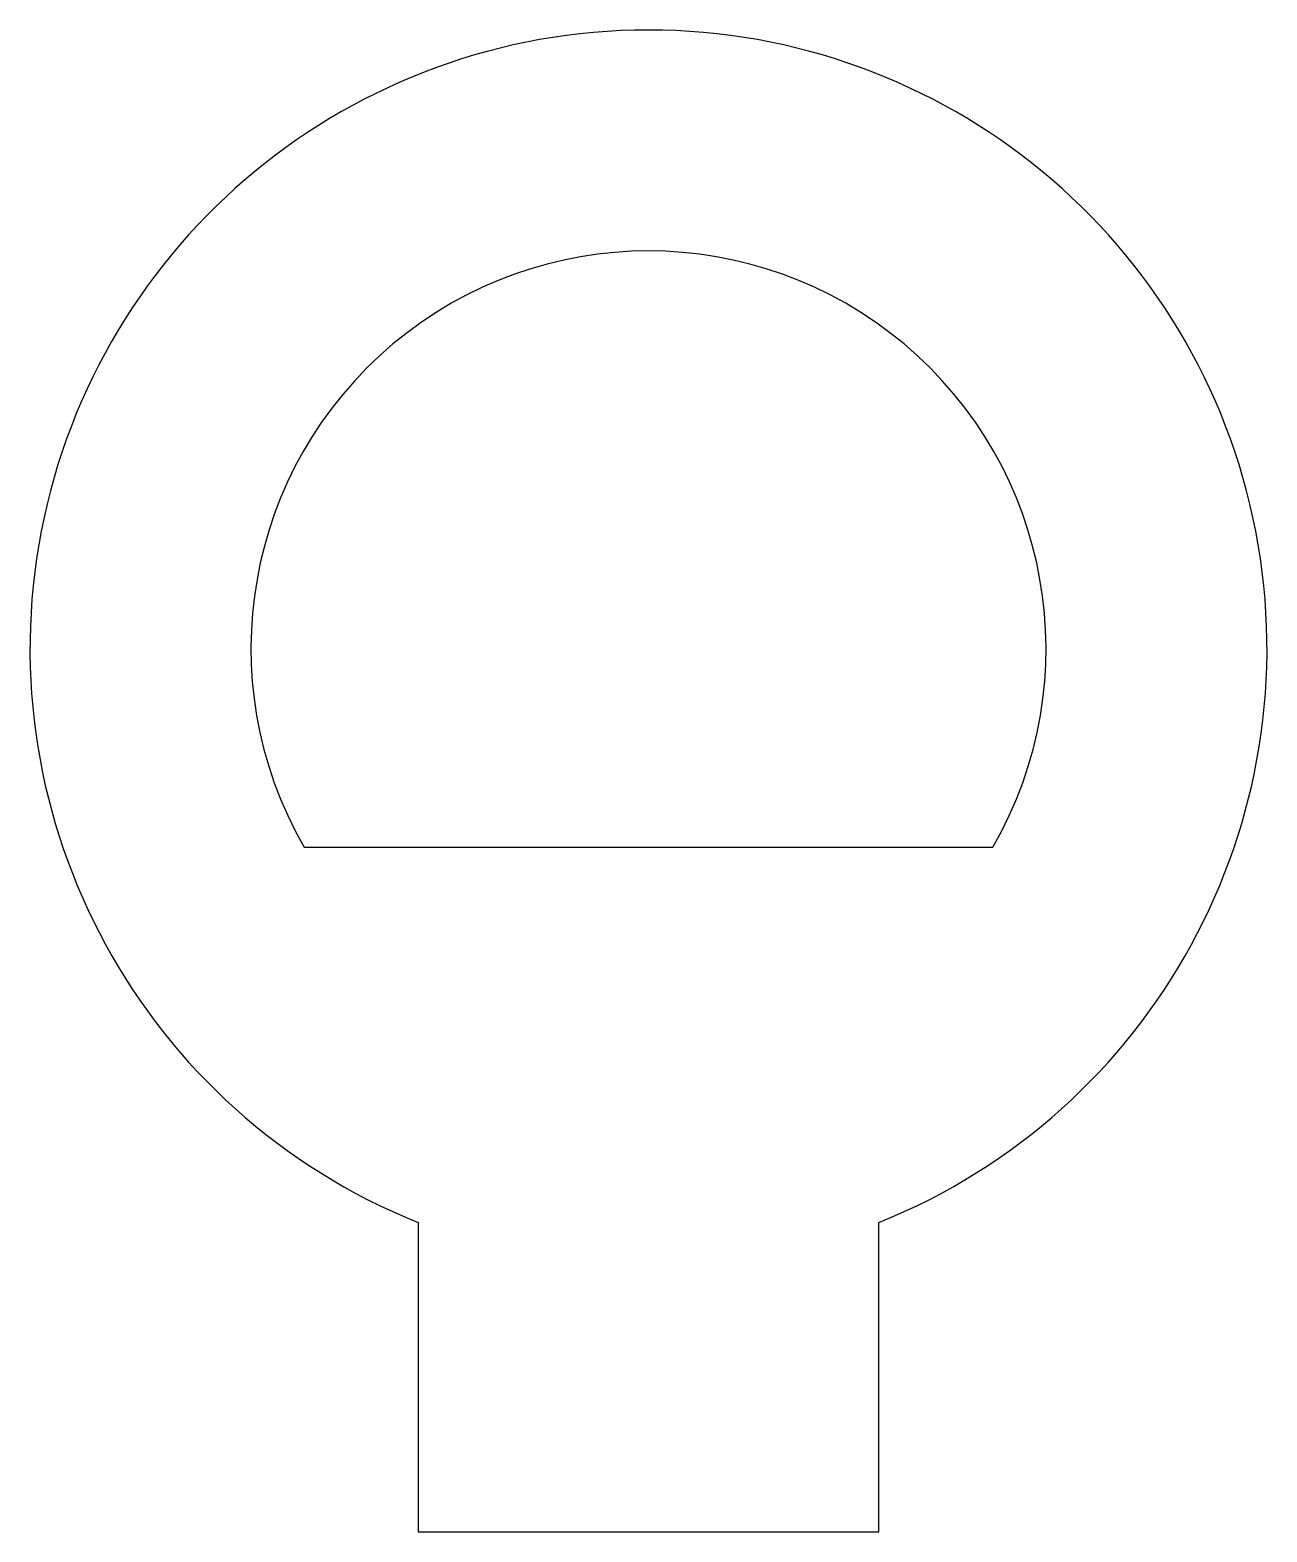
# Model space of a CAD drawing. Header units: inches. Extents: x -0.245 to 0.245, y -0.35 to 0.245.
import ezdxf

# ---------------------------------------------------------------- set-up
doc = ezdxf.new("R2010")
doc.units = ezdxf.units.IN
doc.header["$MEASUREMENT"] = 0

msp = doc.modelspace()

# ---------------------------------------------------------------- linework, layer by layer
at = {"linetype": 'Continuous', "lineweight": 25}
for p, q in [((-0.13638, -0.07874), (0.13638, -0.07874)), ((-0.09125, -0.22737), (-0.09125, -0.35)), ((0.09125, -0.35), (0.09125, -0.22737)), ((-0.09125, -0.35), (0.09125, -0.35))]:
    msp.add_line(p, q, dxfattribs=at)
for radius, start, end in [(0.245, 291.86673, 248.13327), (0.15748, 330, 210)]:
    msp.add_arc((0, 0), radius, start, end, dxfattribs=at)

doc.saveas('drawing.dxf')
